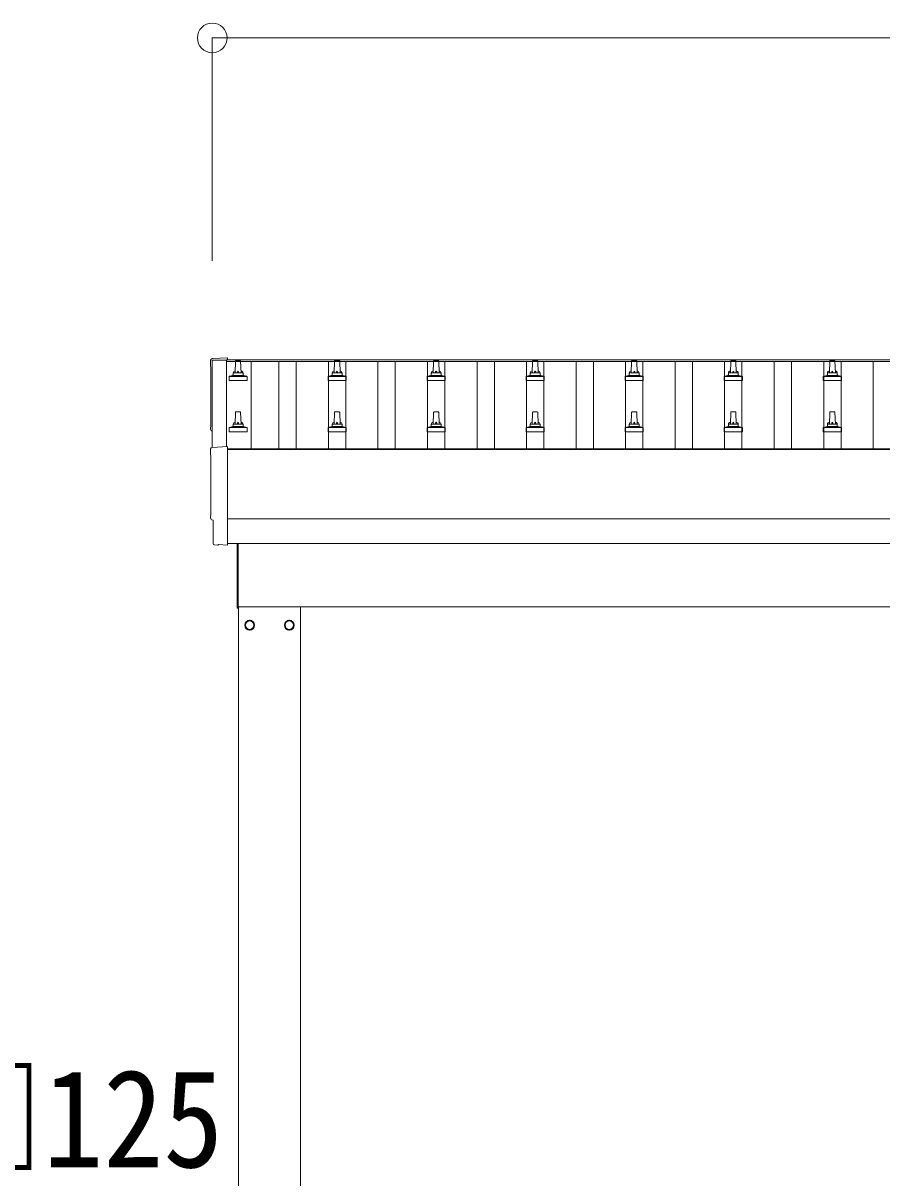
# Model space of a CAD drawing. Units: millimetres at full size, sheet at 1:60; details may follow other scales. Extents: x -16864 to 16864, y -11640 to 11640.
# Drawn here: x -11404 to -9670, y -5892 to -3560 of the extents above; entities that cross this region are included whole.
import ezdxf
from ezdxf.enums import TextEntityAlignment as Align

# ---------------------------------------------------------------- set-up
doc = ezdxf.new("R2010")
doc.units = ezdxf.units.MM
doc.header["$LTSCALE"] = 60
doc.header["$PDMODE"] = 32
doc.header["$PDSIZE"] = 60
for name, color, linetype, lineweight in [('0-2_TEXT1', 4, 'Continuous', 9), ('0-5_ELV2', 5, 'Continuous', 5), ('0-8_TABLE1', 6, 'Continuous', 9)]:
    doc.layers.add(name, color=color, linetype=linetype, lineweight=lineweight)
doc.styles.add('ＭＳ ゴシック', font='')
doc.styles.get('ＭＳ ゴシック').set_extended_font_data('MS Gothic')

msp = doc.modelspace()

# ---------------------------------------------------------------- linework, layer by layer
at = {"layer": '0-2_TEXT1'}
for p, q in [((-10992.98, -4239.86), (-10992.98, -4415.35)), ((-10992.98, -4239.86), (-5546.98, -4239.86)), ((-10992.98, -4243.45), (-5546.98, -4243.45)), ((-11022.55, -4416.89), (-10990.98, -4415.24)), ((-10990.98, -4415.24), (-10990.98, -4614.1)), ((-10990.98, -4419.47), (-5548.98, -4419.47)), ((-10990.98, -4421.36), (-5548.98, -4421.36)), ((-5548.98, -4561.25), (-10990.98, -4561.25)), ((-11010.62, -4614.1), (-11017.53, -4613.74)), ((-10990.98, -4611.07), (-5548.98, -4611.07)), ((-10971.98, -4741.47), (-10971.98, -4611.17)), ((-10969.98, -4611.17), (-10969.98, -4741.47)), ((-10969.98, -4741.47), (-10971.98, -4741.47)), ((-10969.98, -4738.97), (-5673.98, -4738.97)), ((-10968.98, -7593.97), (-10968.98, -4738.97)), ((-10843.98, -4738.97), (-10843.98, -7593.97)), ((-10937.89, -4775.72), (-10937.99, -4775.72)), ((-10937.89, -4776.22), (-10937.99, -4776.22)), ((-10875.08, -4775.72), (-10874.98, -4775.72)), ((-10875.08, -4776.22), (-10874.98, -4776.22))]:
    msp.add_line(p, q, dxfattribs=at)
for points in [[(-11022.55, -4237.46), (-10990.98, -4235.81), (-10990.98, -4239.86)], [(-11021.98, -4416.86), (-11021.98, -4240.83), (-10992.98, -4240.83)], [(-11020.37, -4610.75), (-11020.37, -4563.72), (-11020.97, -4563.72)], [(-11009.87, -4613.83), (-11009.21, -4613.19), (-10990.98, -4614.1)]]:
    msp.add_lwpolyline(points, dxfattribs=at)
for points in [[(-10946.48, -4766.16), (-10954.98, -4771.07), (-10954.98, -4780.88), (-10946.48, -4785.79), (-10937.98, -4780.88), (-10937.98, -4771.07)], [(-10866.48, -4766.16), (-10857.98, -4771.07), (-10857.98, -4780.88), (-10866.48, -4785.79), (-10874.98, -4780.88), (-10874.98, -4771.07)]]:
    msp.add_lwpolyline(points, close=True, dxfattribs=at)
for centre, radius in [((-10946.48, -4775.97), 10), ((-10946.48, -4775.97), 8.5), ((-10866.48, -4775.97), 10), ((-10866.48, -4775.97), 8.5)]:
    msp.add_circle(centre, radius, dxfattribs=at)
for centre, start, end in [((-10946.48, -4775.97), 171.25399, 188.74601), ((-10946.48, -4775.97), 111.25399, 128.74601), ((-10946.48, -4775.97), 51.25399, 68.74601), ((-10946.48, -4775.97), 1.66581, 8.74601), ((-10946.48, -4775.97), 351.25399, 358.33419), ((-10866.48, -4775.97), 171.25399, 178.33419), ((-10866.48, -4775.97), 181.66581, 188.74601), ((-10866.48, -4775.97), 111.25399, 128.74601), ((-10866.48, -4775.97), 51.25399, 68.74601), ((-10866.48, -4775.97), 351.25399, 8.74601), ((-10946.48, -4775.97), 231.25399, 248.74601), ((-10946.48, -4775.97), 291.25399, 308.74601), ((-10866.48, -4775.97), 231.25399, 248.74601), ((-10866.48, -4775.97), 291.25399, 308.74601)]:
    msp.add_arc(centre, 8.6, start, end, dxfattribs=at)
for centre, major_axis, ratio, start_param, end_param in [((-11022.4, -4240.46), (-3, 0), 0.99863, 4.7647489, 6.2979817), ((-15788.26, -4310.88), (4763.38, 0), 0.99863, 6.2686928, 6.2979817), ((-11020.97, -4379.88), (-4.41, 0), 0.99863, 6.2686928, 7.6252171), ((-11022.4, -4419.89), (-3, 0), 0.99863, 4.7647489, 6.2979817), ((-15788.26, -4490.32), (4763.38, 0), 0.99863, 6.2686928, 6.2979817), ((-11020.97, -4559.32), (-4.41, 0), 0.99863, 6.2686928, 7.8539816), ((-11017.37, -4610.74), (-2.18, -2.07), 0.9974, 5.5252311, 7.0411395), ((-11010.56, -4613.1), (-0.727, -0.69), 0.9974, 0.7579542, 1.5707963)]:
    msp.add_ellipse(centre, major_axis=major_axis, ratio=ratio, start_param=start_param, end_param=end_param, dxfattribs=at)
at = {"layer": '0-5_ELV2'}
for p, q in [((-10975.98, -4266.38), (-10975.26, -4242.86)), ((-10974.26, -4241.88), (-10965.71, -4241.88)), ((-10964.71, -4242.86), (-10963.98, -4266.38)), ((-10775.98, -4266.38), (-10775.26, -4242.86)), ((-10774.26, -4241.88), (-10765.71, -4241.88)), ((-10764.71, -4242.86), (-10763.98, -4266.38)), ((-10575.98, -4266.38), (-10575.26, -4242.86)), ((-10574.26, -4241.88), (-10565.71, -4241.88)), ((-10564.71, -4242.86), (-10563.98, -4266.38)), ((-10375.98, -4266.38), (-10375.26, -4242.86)), ((-10374.26, -4241.88), (-10365.71, -4241.88)), ((-10364.71, -4242.86), (-10363.98, -4266.38)), ((-10175.98, -4266.38), (-10175.26, -4242.86)), ((-10174.26, -4241.88), (-10165.71, -4241.88)), ((-10164.71, -4242.86), (-10163.98, -4266.38)), ((-9975.98, -4266.38), (-9975.26, -4242.86)), ((-9974.26, -4241.88), (-9965.71, -4241.88)), ((-9964.71, -4242.86), (-9963.98, -4266.38)), ((-9775.98, -4266.38), (-9775.26, -4242.86)), ((-9774.26, -4241.88), (-9765.71, -4241.88)), ((-9764.71, -4242.86), (-9763.98, -4266.38)), ((-10979.98, -4270.59), (-10979.98, -4266.38)), ((-10978.98, -4266.38), (-10960.98, -4266.38)), ((-10959.98, -4270.59), (-10959.98, -4266.38)), ((-10779.98, -4270.59), (-10779.98, -4266.38)), ((-10778.98, -4266.38), (-10760.98, -4266.38)), ((-10759.98, -4270.59), (-10759.98, -4266.38)), ((-10579.98, -4270.59), (-10579.98, -4266.38)), ((-10578.98, -4266.38), (-10560.98, -4266.38)), ((-10559.98, -4270.59), (-10559.98, -4266.38)), ((-10379.98, -4270.59), (-10379.98, -4266.38)), ((-10378.98, -4266.38), (-10360.98, -4266.38)), ((-10359.98, -4270.59), (-10359.98, -4266.38)), ((-10179.98, -4270.59), (-10179.98, -4266.38)), ((-10178.98, -4266.38), (-10160.98, -4266.38)), ((-10159.98, -4270.59), (-10159.98, -4266.38)), ((-9979.98, -4270.59), (-9979.98, -4266.38)), ((-9978.98, -4266.38), (-9960.98, -4266.38)), ((-9959.98, -4270.59), (-9959.98, -4266.38)), ((-9779.98, -4270.59), (-9779.98, -4266.38)), ((-9778.98, -4266.38), (-9760.98, -4266.38)), ((-9759.98, -4270.59), (-9759.98, -4266.38)), ((-10988.23, -4281.88), (-10988.23, -4274.17)), ((-10951.73, -4281.88), (-10988.23, -4281.88)), ((-10987.85, -4273.38), (-10952.12, -4273.38)), ((-10987.47, -4273.19), (-10980.75, -4271.57)), ((-10980.37, -4271.38), (-10959.6, -4271.38)), ((-10952.5, -4273.19), (-10959.22, -4271.57)), ((-10951.73, -4281.88), (-10951.73, -4274.17)), ((-10788.23, -4281.88), (-10788.23, -4274.17)), ((-10751.73, -4281.88), (-10788.23, -4281.88)), ((-10787.85, -4273.38), (-10752.12, -4273.38)), ((-10787.47, -4273.19), (-10780.75, -4271.57)), ((-10780.37, -4271.38), (-10759.6, -4271.38)), ((-10752.5, -4273.19), (-10759.22, -4271.57)), ((-10751.73, -4281.88), (-10751.73, -4274.17)), ((-10588.23, -4281.88), (-10588.23, -4274.17)), ((-10551.73, -4281.88), (-10588.23, -4281.88)), ((-10587.85, -4273.38), (-10552.12, -4273.38)), ((-10587.47, -4273.19), (-10580.75, -4271.57)), ((-10580.37, -4271.38), (-10559.6, -4271.38)), ((-10552.5, -4273.19), (-10559.22, -4271.57)), ((-10551.73, -4281.88), (-10551.73, -4274.17)), ((-10388.23, -4281.88), (-10388.23, -4274.17)), ((-10351.73, -4281.88), (-10388.23, -4281.88)), ((-10387.85, -4273.38), (-10352.12, -4273.38)), ((-10387.47, -4273.19), (-10380.75, -4271.57)), ((-10380.37, -4271.38), (-10359.6, -4271.38)), ((-10352.5, -4273.19), (-10359.22, -4271.57)), ((-10351.73, -4281.88), (-10351.73, -4274.17)), ((-10188.23, -4281.88), (-10188.23, -4274.17)), ((-10151.73, -4281.88), (-10188.23, -4281.88)), ((-10187.85, -4273.38), (-10152.12, -4273.38)), ((-10187.47, -4273.19), (-10180.75, -4271.57)), ((-10180.37, -4271.38), (-10159.6, -4271.38)), ((-10152.5, -4273.19), (-10159.22, -4271.57)), ((-10151.73, -4281.88), (-10151.73, -4274.17)), ((-9988.23, -4281.88), (-9988.23, -4274.17)), ((-9951.73, -4281.88), (-9988.23, -4281.88)), ((-9987.85, -4273.38), (-9952.12, -4273.38)), ((-9987.47, -4273.19), (-9980.75, -4271.57)), ((-9980.37, -4271.38), (-9959.6, -4271.38)), ((-9952.5, -4273.19), (-9959.22, -4271.57)), ((-9951.73, -4281.88), (-9951.73, -4274.17)), ((-9788.23, -4281.88), (-9788.23, -4274.17)), ((-9751.73, -4281.88), (-9788.23, -4281.88)), ((-9787.85, -4273.38), (-9752.12, -4273.38)), ((-9787.47, -4273.19), (-9780.75, -4271.57)), ((-9780.37, -4271.38), (-9759.6, -4271.38)), ((-9752.5, -4273.19), (-9759.22, -4271.57)), ((-9751.73, -4281.88), (-9751.73, -4274.17)), ((-10975.98, -4369.71), (-10975.26, -4346.19)), ((-10974.26, -4345.21), (-10965.71, -4345.21)), ((-10964.71, -4346.19), (-10963.98, -4369.71)), ((-10775.98, -4369.71), (-10775.26, -4346.19)), ((-10774.26, -4345.21), (-10765.71, -4345.21)), ((-10764.71, -4346.19), (-10763.98, -4369.71)), ((-10575.98, -4369.71), (-10575.26, -4346.19)), ((-10574.26, -4345.21), (-10565.71, -4345.21)), ((-10564.71, -4346.19), (-10563.98, -4369.71)), ((-10375.98, -4369.71), (-10375.26, -4346.19)), ((-10374.26, -4345.21), (-10365.71, -4345.21)), ((-10364.71, -4346.19), (-10363.98, -4369.71)), ((-10175.98, -4369.71), (-10175.26, -4346.19)), ((-10174.26, -4345.21), (-10165.71, -4345.21)), ((-10164.71, -4346.19), (-10163.98, -4369.71)), ((-9975.98, -4369.71), (-9975.26, -4346.19)), ((-9974.26, -4345.21), (-9965.71, -4345.21)), ((-9964.71, -4346.19), (-9963.98, -4369.71)), ((-9775.98, -4369.71), (-9775.26, -4346.19)), ((-9774.26, -4345.21), (-9765.71, -4345.21)), ((-9764.71, -4346.19), (-9763.98, -4369.71)), ((-10988.23, -4385.21), (-10988.23, -4377.5)), ((-10987.85, -4376.71), (-10952.12, -4376.71)), ((-10987.47, -4376.53), (-10980.75, -4374.9)), ((-10980.37, -4374.71), (-10959.6, -4374.71)), ((-10979.98, -4373.93), (-10979.98, -4369.71)), ((-10978.98, -4369.71), (-10960.98, -4369.71)), ((-10959.98, -4373.93), (-10959.98, -4369.71)), ((-10952.5, -4376.53), (-10959.22, -4374.9)), ((-10951.73, -4385.21), (-10951.73, -4377.5)), ((-10788.23, -4385.21), (-10788.23, -4377.5)), ((-10787.85, -4376.71), (-10752.12, -4376.71)), ((-10787.47, -4376.53), (-10780.75, -4374.9)), ((-10780.37, -4374.71), (-10759.6, -4374.71)), ((-10779.98, -4373.93), (-10779.98, -4369.71)), ((-10778.98, -4369.71), (-10760.98, -4369.71)), ((-10759.98, -4373.93), (-10759.98, -4369.71)), ((-10752.5, -4376.53), (-10759.22, -4374.9)), ((-10751.73, -4385.21), (-10751.73, -4377.5)), ((-10588.23, -4385.21), (-10588.23, -4377.5)), ((-10587.85, -4376.71), (-10552.12, -4376.71)), ((-10587.47, -4376.53), (-10580.75, -4374.9)), ((-10580.37, -4374.71), (-10559.6, -4374.71)), ((-10579.98, -4373.93), (-10579.98, -4369.71)), ((-10578.98, -4369.71), (-10560.98, -4369.71)), ((-10559.98, -4373.93), (-10559.98, -4369.71)), ((-10552.5, -4376.53), (-10559.22, -4374.9)), ((-10551.73, -4385.21), (-10551.73, -4377.5)), ((-10388.23, -4385.21), (-10388.23, -4377.5)), ((-10387.85, -4376.71), (-10352.12, -4376.71)), ((-10387.47, -4376.53), (-10380.75, -4374.9)), ((-10380.37, -4374.71), (-10359.6, -4374.71)), ((-10379.98, -4373.93), (-10379.98, -4369.71)), ((-10378.98, -4369.71), (-10360.98, -4369.71)), ((-10359.98, -4373.93), (-10359.98, -4369.71)), ((-10352.5, -4376.53), (-10359.22, -4374.9)), ((-10351.73, -4385.21), (-10351.73, -4377.5)), ((-10188.23, -4385.21), (-10188.23, -4377.5)), ((-10187.85, -4376.71), (-10152.12, -4376.71)), ((-10187.47, -4376.53), (-10180.75, -4374.9)), ((-10180.37, -4374.71), (-10159.6, -4374.71)), ((-10179.98, -4373.93), (-10179.98, -4369.71)), ((-10178.98, -4369.71), (-10160.98, -4369.71)), ((-10159.98, -4373.93), (-10159.98, -4369.71)), ((-10152.5, -4376.53), (-10159.22, -4374.9)), ((-10151.73, -4385.21), (-10151.73, -4377.5)), ((-9988.23, -4385.21), (-9988.23, -4377.5)), ((-9987.85, -4376.71), (-9952.12, -4376.71)), ((-9987.47, -4376.53), (-9980.75, -4374.9)), ((-9980.37, -4374.71), (-9959.6, -4374.71)), ((-9979.98, -4373.93), (-9979.98, -4369.71)), ((-9978.98, -4369.71), (-9960.98, -4369.71)), ((-9959.98, -4373.93), (-9959.98, -4369.71)), ((-9952.5, -4376.53), (-9959.22, -4374.9)), ((-9951.73, -4385.21), (-9951.73, -4377.5)), ((-9788.23, -4385.21), (-9788.23, -4377.5)), ((-9787.85, -4376.71), (-9752.12, -4376.71)), ((-9787.47, -4376.53), (-9780.75, -4374.9)), ((-9780.37, -4374.71), (-9759.6, -4374.71)), ((-9779.98, -4373.93), (-9779.98, -4369.71)), ((-9778.98, -4369.71), (-9760.98, -4369.71)), ((-9759.98, -4373.93), (-9759.98, -4369.71)), ((-9752.5, -4376.53), (-9759.22, -4374.9)), ((-9751.73, -4385.21), (-9751.73, -4377.5)), ((-10951.73, -4385.21), (-10988.23, -4385.21)), ((-10751.73, -4385.21), (-10788.23, -4385.21)), ((-10551.73, -4385.21), (-10588.23, -4385.21)), ((-10351.73, -4385.21), (-10388.23, -4385.21)), ((-10151.73, -4385.21), (-10188.23, -4385.21)), ((-9951.73, -4385.21), (-9988.23, -4385.21)), ((-9751.73, -4385.21), (-9788.23, -4385.21))]:
    msp.add_line(p, q, dxfattribs=at)
at = {"layer": '0-5_ELV2', "color": 4, "lineweight": 9}
for p, q in [((-10943.48, -4243.45), (-10943.48, -4419.47)), ((-10887.48, -4419.47), (-10887.48, -4243.45)), ((-10852.48, -4419.47), (-10852.48, -4243.45)), ((-10787.48, -4419.47), (-10787.48, -4243.45)), ((-10752.48, -4419.47), (-10752.48, -4243.45)), ((-10687.48, -4419.47), (-10687.48, -4243.45)), ((-10652.48, -4419.47), (-10652.48, -4243.45)), ((-10587.48, -4419.47), (-10587.48, -4243.45)), ((-10552.48, -4419.47), (-10552.48, -4243.45)), ((-10487.48, -4419.47), (-10487.48, -4243.45)), ((-10452.48, -4419.47), (-10452.48, -4243.45)), ((-10387.48, -4419.47), (-10387.48, -4243.45)), ((-10352.48, -4419.47), (-10352.48, -4243.45)), ((-10287.48, -4419.47), (-10287.48, -4243.45)), ((-10252.48, -4419.47), (-10252.48, -4243.45)), ((-10187.48, -4419.47), (-10187.48, -4243.45)), ((-10152.48, -4419.47), (-10152.48, -4243.45)), ((-10087.48, -4419.47), (-10087.48, -4243.45)), ((-10052.48, -4419.47), (-10052.48, -4243.45)), ((-9987.48, -4419.47), (-9987.48, -4243.45)), ((-9952.48, -4419.47), (-9952.48, -4243.45)), ((-9887.48, -4419.47), (-9887.48, -4243.45)), ((-9852.48, -4419.47), (-9852.48, -4243.45)), ((-9787.48, -4419.47), (-9787.48, -4243.45)), ((-9752.48, -4419.47), (-9752.48, -4243.45)), ((-9687.48, -4419.47), (-9687.48, -4243.45))]:
    msp.add_line(p, q, dxfattribs=at)
at = {"layer": '0-5_ELV2'}
for centre, radius, start, end in [((-10974.26, -4242.88), 1, 90, 178.60509), ((-10965.71, -4242.88), 1, 1.39491, 90), ((-10774.26, -4242.88), 1, 90, 178.60509), ((-10765.71, -4242.88), 1, 1.39491, 90), ((-10574.26, -4242.88), 1, 90, 178.60509), ((-10565.71, -4242.88), 1, 1.39491, 90), ((-10374.26, -4242.88), 1, 90, 178.60509), ((-10365.71, -4242.88), 1, 1.39491, 90), ((-10174.26, -4242.88), 1, 90, 178.60509), ((-10165.71, -4242.88), 1, 1.39491, 90), ((-9974.26, -4242.88), 1, 90, 178.60509), ((-9965.71, -4242.88), 1, 1.39491, 90), ((-9774.26, -4242.88), 1, 90, 178.60509), ((-9765.71, -4242.88), 1, 1.39491, 90), ((-10975.9, -4267.01), 4.13, 90, 171.17633), ((-10978.98, -4267.38), 1, 90, 180), ((-10966.65, -4266.38), 4.83, 133.60282, 180), ((-10973.32, -4266.38), 4.83, 0, 46.39718), ((-10964.07, -4267.01), 4.13, 8.82367, 90), ((-10960.98, -4267.38), 1, 0, 90), ((-10775.9, -4267.01), 4.13, 90, 171.17633), ((-10778.98, -4267.38), 1, 90, 180), ((-10766.65, -4266.38), 4.83, 133.60282, 180), ((-10773.32, -4266.38), 4.83, 0, 46.39718), ((-10764.07, -4267.01), 4.13, 8.82367, 90), ((-10760.98, -4267.38), 1, 0, 90), ((-10575.9, -4267.01), 4.13, 90, 171.17633), ((-10578.98, -4267.38), 1, 90, 180), ((-10566.65, -4266.38), 4.83, 133.60282, 180), ((-10573.32, -4266.38), 4.83, 0, 46.39718), ((-10564.07, -4267.01), 4.13, 8.82367, 90), ((-10560.98, -4267.38), 1, 0, 90), ((-10375.9, -4267.01), 4.13, 90, 171.17633), ((-10378.98, -4267.38), 1, 90, 180), ((-10366.65, -4266.38), 4.83, 133.60282, 180), ((-10373.32, -4266.38), 4.83, 0, 46.39718), ((-10364.07, -4267.01), 4.13, 8.82367, 90), ((-10360.98, -4267.38), 1, 0, 90), ((-10175.9, -4267.01), 4.13, 90, 171.17633), ((-10178.98, -4267.38), 1, 90, 180), ((-10166.65, -4266.38), 4.83, 133.60282, 180), ((-10173.32, -4266.38), 4.83, 0, 46.39718), ((-10164.07, -4267.01), 4.13, 8.82367, 90), ((-10160.98, -4267.38), 1, 0, 90), ((-9975.9, -4267.01), 4.13, 90, 171.17633), ((-9978.98, -4267.38), 1, 90, 180), ((-9966.65, -4266.38), 4.83, 133.60282, 180), ((-9973.32, -4266.38), 4.83, 0, 46.39718), ((-9964.07, -4267.01), 4.13, 8.82367, 90), ((-9960.98, -4267.38), 1, 0, 90), ((-9775.9, -4267.01), 4.13, 90, 171.17633), ((-9778.98, -4267.38), 1, 90, 180), ((-9766.65, -4266.38), 4.83, 133.60282, 180), ((-9773.32, -4266.38), 4.83, 0, 46.39718), ((-9764.07, -4267.01), 4.13, 8.82367, 90), ((-9760.98, -4267.38), 1, 0, 90), ((-10987.23, -4274.17), 1, 103.62699, 180), ((-10980.98, -4270.59), 1, 283.62699, 0), ((-10958.98, -4270.59), 1, 180, 256.37301), ((-10952.73, -4274.17), 1, 0, 76.37301), ((-10787.23, -4274.17), 1, 103.62699, 180), ((-10780.98, -4270.59), 1, 283.62699, 0), ((-10758.98, -4270.59), 1, 180, 256.37301), ((-10752.73, -4274.17), 1, 0, 76.37301), ((-10587.23, -4274.17), 1, 103.62699, 180), ((-10580.98, -4270.59), 1, 283.62699, 0), ((-10558.98, -4270.59), 1, 180, 256.37301), ((-10552.73, -4274.17), 1, 0, 76.37301), ((-10387.23, -4274.17), 1, 103.62699, 180), ((-10380.98, -4270.59), 1, 283.62699, 0), ((-10358.98, -4270.59), 1, 180, 256.37301), ((-10352.73, -4274.17), 1, 0, 76.37301), ((-10187.23, -4274.17), 1, 103.62699, 180), ((-10180.98, -4270.59), 1, 283.62699, 0), ((-10158.98, -4270.59), 1, 180, 256.37301), ((-10152.73, -4274.17), 1, 0, 76.37301), ((-9987.23, -4274.17), 1, 103.62699, 180), ((-9980.98, -4270.59), 1, 283.62699, 0), ((-9958.98, -4270.59), 1, 180, 256.37301), ((-9952.73, -4274.17), 1, 0, 76.37301), ((-9787.23, -4274.17), 1, 103.62699, 180), ((-9780.98, -4270.59), 1, 283.62699, 0), ((-9758.98, -4270.59), 1, 180, 256.37301), ((-9752.73, -4274.17), 1, 0, 76.37301), ((-10974.26, -4346.21), 1, 90, 178.60509), ((-10965.71, -4346.21), 1, 1.39491, 90), ((-10774.26, -4346.21), 1, 90, 178.60509), ((-10765.71, -4346.21), 1, 1.39491, 90), ((-10574.26, -4346.21), 1, 90, 178.60509), ((-10565.71, -4346.21), 1, 1.39491, 90), ((-10374.26, -4346.21), 1, 90, 178.60509), ((-10365.71, -4346.21), 1, 1.39491, 90), ((-10174.26, -4346.21), 1, 90, 178.60509), ((-10165.71, -4346.21), 1, 1.39491, 90), ((-9974.26, -4346.21), 1, 90, 178.60509), ((-9965.71, -4346.21), 1, 1.39491, 90), ((-9774.26, -4346.21), 1, 90, 178.60509), ((-9765.71, -4346.21), 1, 1.39491, 90), ((-10987.23, -4377.5), 1, 103.62699, 180), ((-10980.98, -4373.93), 1, 283.62699, 0), ((-10975.9, -4370.35), 4.13, 90, 171.17633), ((-10978.98, -4370.71), 1, 90, 180), ((-10966.65, -4369.71), 4.83, 133.60282, 180), ((-10973.32, -4369.71), 4.83, 0, 46.39718), ((-10964.07, -4370.35), 4.13, 8.82367, 90), ((-10960.98, -4370.71), 1, 0, 90), ((-10958.98, -4373.93), 1, 180, 256.37301), ((-10952.73, -4377.5), 1, 0, 76.37301), ((-10787.23, -4377.5), 1, 103.62699, 180), ((-10780.98, -4373.93), 1, 283.62699, 0), ((-10775.9, -4370.35), 4.13, 90, 171.17633), ((-10778.98, -4370.71), 1, 90, 180), ((-10766.65, -4369.71), 4.83, 133.60282, 180), ((-10773.32, -4369.71), 4.83, 0, 46.39718), ((-10764.07, -4370.35), 4.13, 8.82367, 90), ((-10760.98, -4370.71), 1, 0, 90), ((-10758.98, -4373.93), 1, 180, 256.37301), ((-10752.73, -4377.5), 1, 0, 76.37301), ((-10587.23, -4377.5), 1, 103.62699, 180), ((-10580.98, -4373.93), 1, 283.62699, 0), ((-10575.9, -4370.35), 4.13, 90, 171.17633), ((-10578.98, -4370.71), 1, 90, 180), ((-10566.65, -4369.71), 4.83, 133.60282, 180), ((-10573.32, -4369.71), 4.83, 0, 46.39718), ((-10564.07, -4370.35), 4.13, 8.82367, 90), ((-10560.98, -4370.71), 1, 0, 90), ((-10558.98, -4373.93), 1, 180, 256.37301), ((-10552.73, -4377.5), 1, 0, 76.37301), ((-10387.23, -4377.5), 1, 103.62699, 180), ((-10380.98, -4373.93), 1, 283.62699, 0), ((-10375.9, -4370.35), 4.13, 90, 171.17633), ((-10378.98, -4370.71), 1, 90, 180), ((-10366.65, -4369.71), 4.83, 133.60282, 180), ((-10373.32, -4369.71), 4.83, 0, 46.39718), ((-10364.07, -4370.35), 4.13, 8.82367, 90), ((-10360.98, -4370.71), 1, 0, 90), ((-10358.98, -4373.93), 1, 180, 256.37301), ((-10352.73, -4377.5), 1, 0, 76.37301), ((-10187.23, -4377.5), 1, 103.62699, 180), ((-10180.98, -4373.93), 1, 283.62699, 0), ((-10175.9, -4370.35), 4.13, 90, 171.17633), ((-10178.98, -4370.71), 1, 90, 180), ((-10166.65, -4369.71), 4.83, 133.60282, 180), ((-10173.32, -4369.71), 4.83, 0, 46.39718), ((-10164.07, -4370.35), 4.13, 8.82367, 90), ((-10160.98, -4370.71), 1, 0, 90), ((-10158.98, -4373.93), 1, 180, 256.37301), ((-10152.73, -4377.5), 1, 0, 76.37301), ((-9987.23, -4377.5), 1, 103.62699, 180), ((-9980.98, -4373.93), 1, 283.62699, 0), ((-9975.9, -4370.35), 4.13, 90, 171.17633), ((-9978.98, -4370.71), 1, 90, 180), ((-9966.65, -4369.71), 4.83, 133.60282, 180), ((-9973.32, -4369.71), 4.83, 0, 46.39718), ((-9964.07, -4370.35), 4.13, 8.82367, 90), ((-9960.98, -4370.71), 1, 0, 90), ((-9958.98, -4373.93), 1, 180, 256.37301), ((-9952.73, -4377.5), 1, 0, 76.37301), ((-9787.23, -4377.5), 1, 103.62699, 180), ((-9780.98, -4373.93), 1, 283.62699, 0), ((-9775.9, -4370.35), 4.13, 90, 171.17633), ((-9778.98, -4370.71), 1, 90, 180), ((-9766.65, -4369.71), 4.83, 133.60282, 180), ((-9773.32, -4369.71), 4.83, 0, 46.39718), ((-9764.07, -4370.35), 4.13, 8.82367, 90), ((-9760.98, -4370.71), 1, 0, 90), ((-9758.98, -4373.93), 1, 180, 256.37301), ((-9752.73, -4377.5), 1, 0, 76.37301)]:
    msp.add_arc(centre, radius, start, end, dxfattribs=at)
at = {"layer": '0-8_TABLE1'}
for p, q in [((-11021.98, -3589.86), (-11021.98, -4039.86)), ((-5517.98, -3589.86), (-11021.98, -3589.86))]:
    msp.add_line(p, q, dxfattribs=at)
msp.add_point((-11021.98, -3589.86), dxfattribs=at)

# ---------------------------------------------------------------- texts
at = {"layer": '0-8_TABLE1', "color": 7, "style": 'ＭＳ ゴシック', "width": 0.9}
msp.add_text('□125', height=197.9, dxfattribs=at).set_placement((-11606.16, -5930.44), align=Align.BOTTOM_LEFT)

doc.saveas('drawing.dxf')
